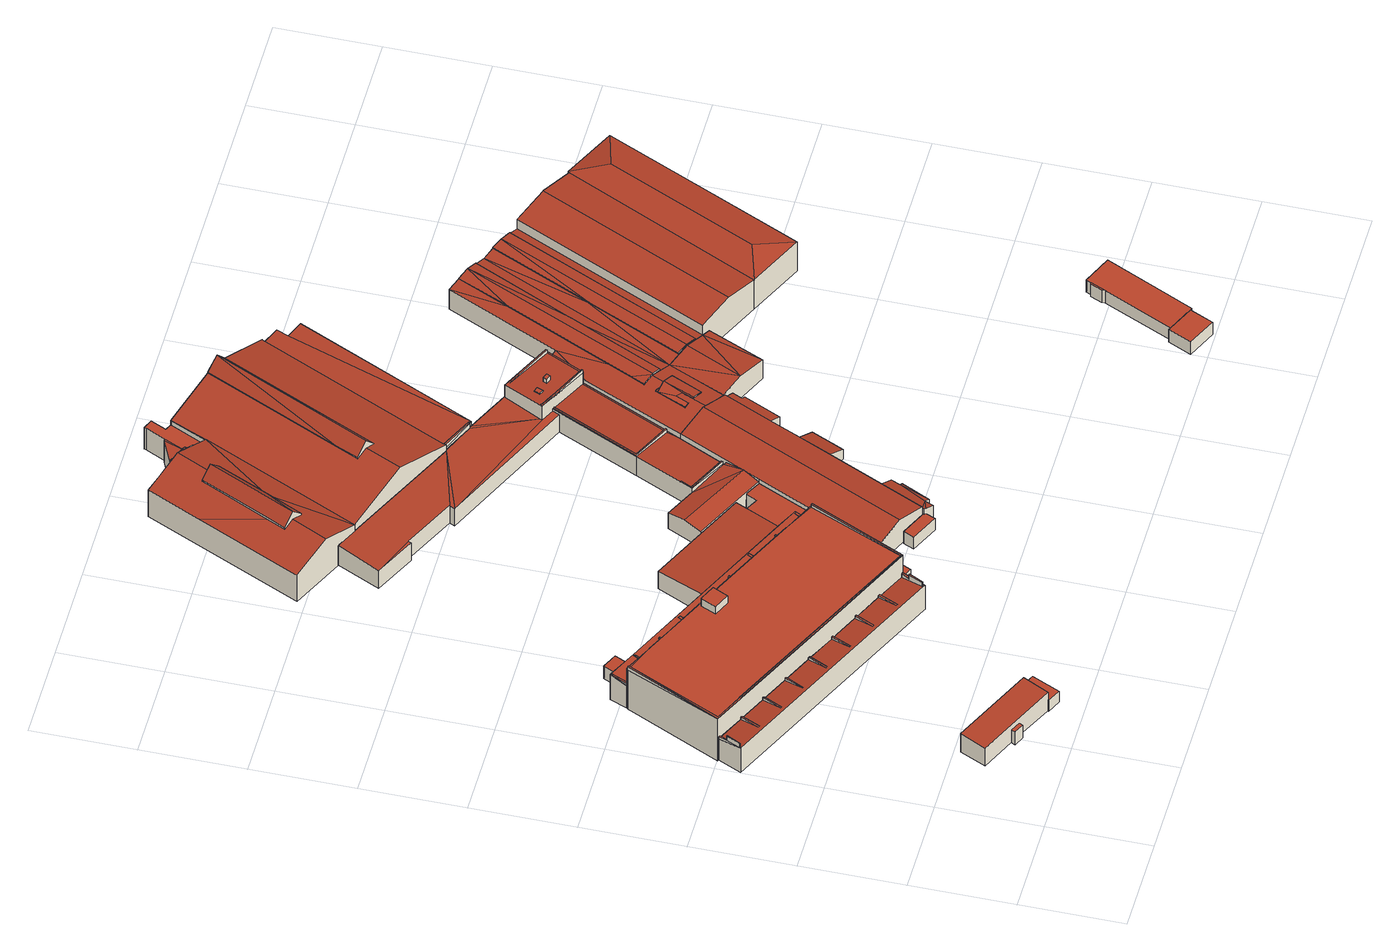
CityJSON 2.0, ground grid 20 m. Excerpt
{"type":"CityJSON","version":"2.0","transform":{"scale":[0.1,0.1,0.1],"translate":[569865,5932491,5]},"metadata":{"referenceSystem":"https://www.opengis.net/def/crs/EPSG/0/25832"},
"CityObjects":{
"building1":{"type":"Building","attributes":{"Grundfläche 2D":"117.117390","Grundhöhe NN":"5.906"},"geometry":[{"type":"Solid","lod":"3","boundaries":[[[[0,1,2,3]],[[4,5,6,7,8,9,10,11]],[[12,13,14,15]],[[0,3,16,17]],[[14,13,18,19,5,4,1,0,17,20]],[[1,4,11,2]],[[21,16,3,2,11,10]],[[6,5,19,22]],[[7,6,22,23]],[[8,7,23,24]],[[9,8,24,25]],[[10,9,25,21]],[[15,14,20,26]],[[12,15,26,27]],[[13,12,27,18]],[[17,16,21,25,24,23,22,19,18,27,26,20]]]],"semantics":{"surfaces":[{"type":"RoofSurface"},{"type":"WallSurface"},{"type":"GroundSurface"}],"values":[[0,0,0,1,1,1,1,1,1,1,1,1,1,1,1,2]]}}]},
"building2":{"type":"Building","attributes":{"Grundfläche 2D":"257.984418","Grundhöhe NN":"5.682"},"children":["building2-1","building2-2","building2-3","building2-4","building2-5","building2-6","building2-7","building2-8","building2-9","building2-10","building2-11"],"geometry":[{"type":"Solid","lod":"3","boundaries":[[[[28,29,30,31,32,33,34,35,36,37,38,39,40,41,42,43,44,45,46,47,48,49]],[[48,47,50,51]],[[52,29,28,49,48,51,53]],[[30,29,52,54]],[[47,46,45,44,43,42,41,40,39,38,37,36,35,34,33,32,31,30,54,55,56,57,58,50]],[[50,58,57,56,55,54,52,53,51]]]],"semantics":{"surfaces":[{"type":"RoofSurface"},{"type":"WallSurface"},{"type":"GroundSurface"}],"values":[[0,1,1,1,1,2]]}}]},
"building2-1":{"type":"BuildingInstallation","parents":["building2"],"geometry":[{"type":"MultiSurface","lod":"3","boundaries":[[[59,60,61,62]],[[61,37,62]],[[60,59,36]],[[61,60,36,37]]],"semantics":{"surfaces":[{"type":"RoofSurface"},{"type":"WallSurface"}],"values":[0,1,1,1]}}]},
"building2-2":{"type":"BuildingInstallation","parents":["building2"],"geometry":[{"type":"MultiSurface","lod":"3","boundaries":[[[63,64,65,66]],[[65,45,66]],[[64,63,44]],[[65,64,44,45]]],"semantics":{"surfaces":[{"type":"RoofSurface"},{"type":"WallSurface"}],"values":[0,1,1,1]}}]},
"building2-3":{"type":"BuildingInstallation","parents":["building2"],"geometry":[{"type":"MultiSurface","lod":"3","boundaries":[[[67,68,69,70]],[[69,35,70]],[[68,67,34]],[[69,68,34,35]]],"semantics":{"surfaces":[{"type":"RoofSurface"},{"type":"WallSurface"}],"values":[0,1,1,1]}}]},
"building2-4":{"type":"BuildingInstallation","parents":["building2"],"geometry":[{"type":"MultiSurface","lod":"3","boundaries":[[[71,72,73,74,75,76,77,78]],[[30,31,72,71]],[[73,72,31,79]],[[80,28,77,76]],[[28,29,78,77]],[[30,71,78,29]]],"semantics":{"surfaces":[{"type":"RoofSurface"},{"type":"WallSurface"}],"values":[0,1,1,1,1,1]}}]},
"building2-5":{"type":"BuildingInstallation","parents":["building2"],"geometry":[{"type":"MultiSurface","lod":"3","boundaries":[[[81,82,83,84]],[[83,43,84]],[[82,81,42]],[[83,82,42,43]]],"semantics":{"surfaces":[{"type":"RoofSurface"},{"type":"WallSurface"}],"values":[0,1,1,1]}}]},
"building2-6":{"type":"BuildingInstallation","parents":["building2"],"geometry":[{"type":"MultiSurface","lod":"3","boundaries":[[[85,86,87,88]],[[87,33,88]],[[86,85,32]],[[87,86,32,33]]],"semantics":{"surfaces":[{"type":"RoofSurface"},{"type":"WallSurface"}],"values":[0,1,1,1]}}]},
"building2-7":{"type":"BuildingInstallation","parents":["building2"],"geometry":[{"type":"MultiSurface","lod":"3","boundaries":[[[89,90,91,92]],[[93,94,92,91]],[[94,95,89,92]],[[95,96,90,89]],[[97,93,91,90,96]]],"semantics":{"surfaces":[{"type":"RoofSurface"},{"type":"WallSurface"}],"values":[0,1,1,1,1]}}]},
"building2-8":{"type":"BuildingInstallation","parents":["building2"],"geometry":[{"type":"MultiSurface","lod":"3","boundaries":[[[94,93,98,99]],[[95,94,99,100]],[[95,100,48]],[[96,95,48,49]],[[46,47,99,98]],[[100,99,47,48]],[[93,97,46,98]]],"semantics":{"surfaces":[{"type":"RoofSurface"},{"type":"WallSurface"}],"values":[0,0,0,0,1,1,1]}}]},
"building2-9":{"type":"BuildingInstallation","parents":["building2"],"geometry":[{"type":"MultiSurface","lod":"3","boundaries":[[[101,102,103,104]],[[103,41,104]],[[102,101,40]],[[103,102,40,41]]],"semantics":{"surfaces":[{"type":"RoofSurface"},{"type":"WallSurface"}],"values":[0,1,1,1]}}]},
"building2-10":{"type":"BuildingInstallation","parents":["building2"],"geometry":[{"type":"MultiSurface","lod":"3","boundaries":[[[105,106,107,108]],[[76,75,108,107]],[[75,74,105,108]],[[74,73,106,105]],[[79,80,76,107,106,73]]],"semantics":{"surfaces":[{"type":"RoofSurface"},{"type":"WallSurface"}],"values":[0,1,1,1,1]}}]},
"building2-11":{"type":"BuildingInstallation","parents":["building2"],"geometry":[{"type":"MultiSurface","lod":"3","boundaries":[[[109,110,111,112]],[[111,39,112]],[[38,110,109]],[[111,110,38,39]]],"semantics":{"surfaces":[{"type":"RoofSurface"},{"type":"WallSurface"}],"values":[0,1,1,1]}}]},
"building3":{"type":"Building","attributes":{"Grundfläche 2D":"1085.236500","Grundhöhe NN":"5.569"},"geometry":[{"type":"Solid","lod":"3","boundaries":[[[[113,114,115,116,117]],[[118,119,120,121,116,115,122,123,124,125,126,127,128,129]],[[130,131,132,133]],[[134,135,136,137,138,139,140,141,142,143,144,145,146,147],[148,149,150,151]],[[144,152,153,154,145]],[[138,137,155,156]],[[115,114,157,158]],[[158,159,160,161,162,163,126,125,124,123,122,115]],[[164,127,126,163]],[[164,155,137,129,128,127]],[[137,136,118,129]],[[134,147,121,120,119,118,136,135]],[[121,147,146,145,117,116]],[[145,154,157,114,113,117]],[[149,148,133,132]],[[130,133,148,151]],[[151,150,131,130]],[[132,131,150,149]],[[165,166,167,168,163,162,161,160,159,158,169,170]],[[164,163,168,171]],[[155,164,171,172]],[[156,155,172,173]],[[174,175,176,177,178,179,180,152,144,143,142,141,140,139,138,156,173,181]],[[153,152,180,182]],[[154,153,182,183]],[[157,154,183,184]],[[158,157,184,169]],[[167,166,165,170,169,184,183,182,180,179,178,177,176,175,174,181,173,172,171,168]]]],"semantics":{"surfaces":[{"type":"RoofSurface"},{"type":"WallSurface"},{"type":"GroundSurface"}],"values":[[0,0,0,0,0,0,1,1,1,1,1,1,1,1,1,1,1,1,1,1,1,1,1,1,1,1,1,2]]}}]},
"building4":{"type":"Building","attributes":{"Grundfläche 2D":"581.583716","Grundhöhe NN":"5.548"},"children":["building4-1","building4-2","building4-3","building4-4","building4-5","building4-6","building4-7","building4-8","building4-9"],"geometry":[{"type":"Solid","lod":"3","boundaries":[[[[185,186,187]],[[186,188,187]],[[189,190,191,192,193,194,195,196,197,198,199,200,201,202,203,204,205,186,185,206,207,208,209,210]],[[211,212,213,214,215,216,217,218,219,220,221]],[[222,223,224,225]],[[226,227,228,229]],[[187,220,219,185]],[[219,218,217,227,226,230,231,225,224,232,233,210,209,208,207,206,185]],[[189,210,233,234]],[[190,189,234,235]],[[236,237,238,239,240,241,242,186,205,204,203,202,201,200,199,198,197,196,195,194,193,192,191,190,235,243]],[[188,186,242,244]],[[188,244,245,220,187]],[[221,220,245,246]],[[211,221,246,247]],[[248,213,212,211,247,249]],[[214,213,248,250]],[[215,214,250,251]],[[216,215,251,252]],[[222,225,231,253]],[[223,222,253,254]],[[224,223,254,232]],[[255,228,227,217,216,252]],[[229,228,255,256]],[[226,229,256,230]],[[244,242,241,240,239,238,237,236,243,235,234,233,232,254,253,231,230,256,255,252,251,250,248,249,247,246,245]]]],"semantics":{"surfaces":[{"type":"RoofSurface"},{"type":"WallSurface"},{"type":"GroundSurface"}],"values":[[0,0,0,0,0,0,1,1,1,1,1,1,1,1,1,1,1,1,1,1,1,1,1,1,1,2]]}}]},
"building4-1":{"type":"BuildingInstallation","parents":["building4"],"geometry":[{"type":"MultiSurface","lod":"3","boundaries":[[[257,258,259,260,185,206]],[[257,206,205]],[[258,257,205,186]],[[260,259,188,187]],[[259,258,186,188]],[[260,187,185]]],"semantics":{"surfaces":[{"type":"RoofSurface"},{"type":"WallSurface"}],"values":[0,1,1,1,1,1]}}]},
"building4-2":{"type":"BuildingInstallation","parents":["building4"],"geometry":[{"type":"MultiSurface","lod":"3","boundaries":[[[261,262,263,264]],[[264,263,201,202]],[[202,265,261,264]],[[262,261,265,266]],[[266,201,263,262]]],"semantics":{"surfaces":[{"type":"RoofSurface"},{"type":"WallSurface"}],"values":[0,1,1,1,1]}}]},
"building4-3":{"type":"BuildingInstallation","parents":["building4"],"geometry":[{"type":"MultiSurface","lod":"3","boundaries":[[[267,268,269,270,271]],[[269,268,191,192]],[[270,269,192,272]],[[273,267,271,270,272,274]],[[268,267,273,191]]],"semantics":{"surfaces":[{"type":"RoofSurface"},{"type":"WallSurface"}],"values":[0,1,1,1,1]}}]},
"building4-4":{"type":"BuildingInstallation","parents":["building4"],"geometry":[{"type":"MultiSurface","lod":"3","boundaries":[[[275,276,277,278]],[[278,277,193,194]],[[275,278,194,279]],[[279,280,276,275]],[[280,193,277,276]]],"semantics":{"surfaces":[{"type":"RoofSurface"},{"type":"WallSurface"}],"values":[0,1,1,1,1]}}]},
"building4-5":{"type":"BuildingInstallation","parents":["building4"],"geometry":[{"type":"MultiSurface","lod":"3","boundaries":[[[281,209,210,282]],[[189,282,210]],[[189,190,281,282]],[[190,209,281]]],"semantics":{"surfaces":[{"type":"RoofSurface"},{"type":"WallSurface"}],"values":[0,1,1,1]}}]},
"building4-6":{"type":"BuildingInstallation","parents":["building4"],"geometry":[{"type":"MultiSurface","lod":"3","boundaries":[[[283,284,285,286]],[[203,204,286,285]],[[283,286,204,287]],[[287,288,284,283]],[[288,203,285,284]]],"semantics":{"surfaces":[{"type":"RoofSurface"},{"type":"WallSurface"}],"values":[0,1,1,1,1]}}]},
"building4-7":{"type":"BuildingInstallation","parents":["building4"],"geometry":[{"type":"MultiSurface","lod":"3","boundaries":[[[289,290,291,292]],[[195,196,292,291]],[[289,292,196,293]],[[289,293,294,290]],[[294,195,291,290]]],"semantics":{"surfaces":[{"type":"RoofSurface"},{"type":"WallSurface"}],"values":[0,1,1,1,1]}}]},
"building4-8":{"type":"BuildingInstallation","parents":["building4"],"geometry":[{"type":"MultiSurface","lod":"3","boundaries":[[[295,296,297,298]],[[197,198,298,297]],[[295,298,198,299]],[[299,300,296,295]],[[297,296,300,197]]],"semantics":{"surfaces":[{"type":"RoofSurface"},{"type":"WallSurface"}],"values":[0,1,1,1,1]}}]},
"building4-9":{"type":"BuildingInstallation","parents":["building4"],"geometry":[{"type":"MultiSurface","lod":"3","boundaries":[[[301,302,303,304]],[[304,303,199,200]],[[301,304,200,305]],[[302,301,305,306]],[[303,302,306,199]]],"semantics":{"surfaces":[{"type":"RoofSurface"},{"type":"WallSurface"}],"values":[0,1,1,1,1]}}]},
"building5":{"type":"Building","attributes":{"Grundfläche 2D":"599.793849","Grundhöhe NN":"5.544"},"children":["building5-1","building5-2"],"geometry":[{"type":"Solid","lod":"3","boundaries":[[[[307,308,309,310,311,312]],[[313,314,310]],[[314,315,311,310]],[[316,317,318]],[[319,320,321,322,318,317,323,324]],[[325,326,327,328,329]],[[330,326,325]],[[326,330,331,332,333,334,335,336]],[[337,338,339,340,341,342,343,344,345,335,334]],[[346,329,328,347,342,341,348,349]],[[350,351,352,353,354,316,318,322,321,355,356]],[[317,316,357,358]],[[319,324,323,317,358,359]],[[356,355,360,361]],[[362,352,351,350,363,364]],[[343,342,347,308,307,312,345,344]],[[347,328,327,313,310,309,308]],[[327,326,314,313]],[[326,336,315,314]],[[311,315,336,335,345,312]],[[325,329,346,349,365,366]],[[330,325,366,367]],[[321,320,319,359,368,369,370,339,338,337,334,333,332,331,330,367,360,355]],[[365,349,348,341,340,339,370,371]],[[354,372,357,316]],[[354,353,373,372]],[[350,356,361,363]],[[353,352,362,373]],[[371,370,369,368,359,358,357,372,373,362,364,363,361,360,367,366,365]]]],"semantics":{"surfaces":[{"type":"RoofSurface"},{"type":"WallSurface"},{"type":"GroundSurface"}],"values":[[0,0,0,0,0,0,0,0,0,0,0,1,1,1,1,1,1,1,1,1,1,1,1,1,1,1,1,1,2]]}}]},
"building5-1":{"type":"BuildingInstallation","parents":["building5"],"geometry":[{"type":"MultiSurface","lod":"3","boundaries":[[[374,375,376,377,378,379,380]],[[374,381,382,383,376,375]],[[384,378,377,376,383,385]],[[384,386,379,378]],[[379,386,387,380]],[[380,387,381,374]]],"semantics":{"surfaces":[{"type":"RoofSurface"},{"type":"WallSurface"}],"values":[0,1,1,1,1,1]}}]},
"building5-2":{"type":"BuildingInstallation","parents":["building5"],"geometry":[{"type":"MultiSurface","lod":"3","boundaries":[[[388,389,390,391]],[[389,388,323,324]],[[324,392,390,389]],[[391,390,392,393]],[[393,323,388,391]]],"semantics":{"surfaces":[{"type":"RoofSurface"},{"type":"WallSurface"}],"values":[0,1,1,1,1]}}]},
"building6":{"type":"Building","attributes":{"Grundfläche 2D":"955.376777","Grundhöhe NN":"5.757"},"children":["building6-1","building6-2","building6-3","building6-4","building6-5","building6-6"],"geometry":[{"type":"Solid","lod":"3","boundaries":[[[[394,395,396,397]],[[398,399,400,401,394,397]],[[402,403,404,405,406,407,408,409,410,411,412,413]],[[414,415,407,406,405]],[[416,417,418,419,401,400]],[[420,401,419]],[[421,422,423,424]],[[423,425,424]],[[422,426,427,423]],[[423,427,428,429,430]],[[431,432,433,434,435,436]],[[437,432,431]],[[438,434,433]],[[438,439,440,441,434]],[[442,443,439,438]],[[444,445,446,440]],[[446,441,440]],[[447,441,446]],[[448,434,441]],[[394,401,449,450]],[[395,394,450,451]],[[396,395,451,452]],[[397,396,452,453]],[[454,400,399,443,442,455]],[[422,456,457,426]],[[428,427,426,457,458]],[[430,429,428,458,459]],[[425,423,430,459,460]],[[424,425,460,461]],[[398,397,404,403,402,413,439,443,399]],[[404,397,453,462,405]],[[414,405,462,463]],[[415,414,463,464]],[[407,415,464,465]],[[408,407,465,466]],[[410,409,408,466,467,444,411]],[[439,413,412,411,444,440]],[[431,436,468,469]],[[437,431,469,470]],[[432,437,470,471]],[[433,432,471,472]],[[438,433,472,473]],[[442,438,473,455]],[[445,444,467,474]],[[475,447,446,445,474,476]],[[441,447,475,477]],[[448,441,477,478]],[[434,448,478,479]],[[436,435,434,479,468]],[[400,454,456,422,416]],[[418,417,416,422,421,424]],[[419,418,424,461,480,420]],[[449,401,420,480]],[[458,457,456,454,455,473,472,471,470,469,468,479,478,477,475,476,474,467,466,465,464,463,462,453,452,451,450,449,480,461,460,459]]]],"semantics":{"surfaces":[{"type":"RoofSurface"},{"type":"WallSurface"},{"type":"GroundSurface"}],"values":[[0,0,0,0,0,0,0,0,0,0,0,0,0,0,0,0,0,0,0,1,1,1,1,1,1,1,1,1,1,1,1,1,1,1,1,1,1,1,1,1,1,1,1,1,1,1,1,1,1,1,1,1,1,2]]}}]},
"building6-1":{"type":"BuildingInstallation","parents":["building6"],"geometry":[{"type":"MultiSurface","lod":"3","boundaries":[[[481,482,483,484,485,486]],[[394,487,483,482]],[[487,398,484,483]],[[484,398,399,485]],[[399,400,486,485]],[[481,486,400,401]],[[401,394,482,481]]],"semantics":{"surfaces":[{"type":"RoofSurface"},{"type":"WallSurface"}],"values":[0,1,1,1,1,1,1]}}]},
"building6-2":{"type":"BuildingInstallation","parents":["building6"],"geometry":[{"type":"MultiSurface","lod":"3","boundaries":[[[488,489,490,491]],[[491,490,492,493]],[[488,491,493,494]],[[489,488,494,495]],[[490,489,495,492]]],"semantics":{"surfaces":[{"type":"RoofSurface"},{"type":"WallSurface"}],"values":[0,1,1,1,1]}}]},
"building6-3":{"type":"BuildingInstallation","parents":["building6"],"geometry":[{"type":"MultiSurface","lod":"3","boundaries":[[[496,497,498,499,500,501]],[[502,503,498,497]],[[503,504,499,498]],[[501,500,499,504,505,506]],[[506,507,496,501]],[[497,496,507,502]]],"semantics":{"surfaces":[{"type":"RoofSurface"},{"type":"WallSurface"}],"values":[0,1,1,1,1,1]}}]},
"building6-4":{"type":"BuildingInstallation","parents":["building6"],"geometry":[{"type":"MultiSurface","lod":"3","boundaries":[[[508,509,510,511,512,513,514,515,412,413]],[[516,514,513,512,511,405,517,518]],[[515,514,516,519]],[[519,412,515]],[[402,403,404,510,509,508,413]],[[404,405,511,510]]],"semantics":{"surfaces":[{"type":"RoofSurface"},{"type":"WallSurface"}],"values":[0,1,1,1,1,1]}}]},
"building6-5":{"type":"BuildingInstallation","parents":["building6"],"geometry":[{"type":"MultiSurface","lod":"3","boundaries":[[[520,521,522,409,523]],[[406,520,523]],[[406,407,408,522,521,520]],[[409,522,408]]],"semantics":{"surfaces":[{"type":"RoofSurface"},{"type":"WallSurface"}],"values":[0,1,1,1]}}]},
"building6-6":{"type":"BuildingInstallation","parents":["building6"],"geometry":[{"type":"MultiSurface","lod":"3","boundaries":[[[524,525,526,527,528,529]],[[417,530,527,526]],[[528,527,530,531]],[[529,528,531,532]],[[532,533,524,529]],[[525,524,533,416]],[[416,417,526,525]]],"semantics":{"surfaces":[{"type":"RoofSurface"},{"type":"WallSurface"}],"values":[0,1,1,1,1,1,1]}}]},
"building7":{"type":"Building","attributes":{"Grundfläche 2D":"667.479004","Grundhöhe NN":"5.820"},"geometry":[{"type":"Solid","lod":"3","boundaries":[[[[534,535,536,537,538]],[[539,540,541,536]],[[541,537,536]],[[542,537,541]],[[543,538,537]],[[544,538,543]],[[545,546,547,548,549,550]],[[551,552,553,554]],[[555,556,557,558,559,560]],[[561,562,559,558,563,564,565]],[[566,567,568,569,570,571]],[[540,539,536,572,573,548,547]],[[574,542,541,540,547,546,575]],[[537,542,574,576]],[[543,537,576,577]],[[544,543,577,578]],[[538,544,578,579]],[[534,538,579,580]],[[535,534,580,581]],[[550,549,582,583]],[[545,550,583,584]],[[546,545,584,575]],[[549,548,573,582]],[[551,554,585,586]],[[552,551,586,587]],[[553,552,587,588]],[[555,560,589,459]],[[556,555,459,590]],[[557,556,590,591]],[[558,557,591,572,536,563]],[[581,585,554,553,588,592,570,569,561,565,564,563,536,535]],[[559,562,561,569,593,589,560]],[[571,570,592,594]],[[566,571,594,595]],[[567,566,595,596]],[[568,567,596,597]],[[569,568,597,593]],[[588,587,586,585,581,580,579,578,577,576,574,575,584,583,582,573,572,591,590,459,589,593,597,596,595,594,592]]]],"semantics":{"surfaces":[{"type":"RoofSurface"},{"type":"WallSurface"},{"type":"GroundSurface"}],"values":[[0,0,0,0,0,0,0,0,0,0,0,1,1,1,1,1,1,1,1,1,1,1,1,1,1,1,1,1,1,1,1,1,1,1,1,1,1,2]]}}]},
"building8":{"type":"Building","attributes":{"Grundfläche 2D":"1063.989433","Grundhöhe NN":"5.552"},"geometry":[{"type":"Solid","lod":"3","boundaries":[[[[598,599,600,601]],[[598,602,603,599]],[[604,600,599]],[[605,606,603]],[[606,599,603]],[[607,608,609,610,611,612,330,325,613]],[[607,613,614,615,616,617,618,619,620,621]],[[618,619,622,619]],[[331,330,612]],[[598,601,608,607,621,602]],[[619,605,603,602,621,620]],[[605,619,622,606]],[[622,623,611,604,599,606]],[[604,611,610,609,608,601,600]],[[614,613,325,624,625]],[[626,627,628,618,617,616,615,614,625,629]],[[630,631,632,633,612,611,623,622,619,618,628,634]],[[331,612,633,635]],[[330,331,635,636]],[[325,330,636,624]],[[633,632,631,630,634,628,627,626,629,625,624,636,635]]]],"semantics":{"surfaces":[{"type":"RoofSurface"},{"type":"WallSurface"},{"type":"GroundSurface"}],"values":[[0,0,0,0,0,0,0,0,0,1,1,1,1,1,1,1,1,1,1,1,2]]}}]},
"building9":{"type":"Building","attributes":{"Grundfläche 2D":"306.715793","Grundhöhe NN":"5.586"},"children":["building9-1"],"geometry":[{"type":"Solid","lod":"3","boundaries":[[[[637,638,639,640,641,642]],[[638,643,644,645]],[[639,638,645,640]],[[646,640,645]],[[647,641,640]],[[629,643,638,637,627,626]],[[644,643,629,648]],[[645,644,648,649]],[[646,645,649,650]],[[647,640,646,650,651]],[[641,647,651,652]],[[642,641,652,653]],[[637,642,653,627]],[[651,650,649,648,629,626,627,653,652]]]],"semantics":{"surfaces":[{"type":"RoofSurface"},{"type":"WallSurface"},{"type":"GroundSurface"}],"values":[[0,0,0,0,0,1,1,1,1,1,1,1,1,2]]}}]},
"building9-1":{"type":"BuildingInstallation","parents":["building9"],"geometry":[{"type":"MultiSurface","lod":"3","boundaries":[[[654,655,656,657]],[[643,644,655,654]],[[645,639,656,655,644]],[[639,638,657,656]],[[654,657,638,643]]],"semantics":{"surfaces":[{"type":"RoofSurface"},{"type":"WallSurface"}],"values":[0,1,1,1,1]}}]},
"building10":{"type":"Building","attributes":{"Grundfläche 2D":"134.033154","Grundhöhe NN":"5.976"},"geometry":[{"type":"Solid","lod":"3","boundaries":[[[[658,659,660]],[[661,660,662]],[[663,660,661]],[[658,660,663]],[[661,662,664]],[[662,660,659,665,666]],[[664,662,666,667]],[[668,669,658,663,661,664,667,670]],[[659,658,669,665]],[[670,667,666,665,669,668]]]],"semantics":{"surfaces":[{"type":"RoofSurface"},{"type":"WallSurface"},{"type":"GroundSurface"}],"values":[[0,0,0,0,0,1,1,1,1,2]]}}]},
"building11":{"type":"Building","attributes":{"Grundfläche 2D":"146.829158","Grundhöhe NN":"5.643"},"geometry":[{"type":"Solid","lod":"3","boundaries":[[[[671,672,673,674]],[[675,676,671,674,677,678,679]],[[680,677,681,682,683]],[[676,675,684,685]],[[671,676,685,686]],[[672,671,686,687]],[[673,672,687,688]],[[674,673,688,689]],[[677,674,689,690]],[[680,691,692,679,678,677]],[[675,679,692,684]],[[681,677,690,693]],[[682,681,693,694]],[[683,682,694,695]],[[680,683,695,691]],[[686,685,684,692,691,695,694,693,690,689,688,687]]]],"semantics":{"surfaces":[{"type":"RoofSurface"},{"type":"WallSurface"},{"type":"GroundSurface"}],"values":[[0,0,0,1,1,1,1,1,1,1,1,1,1,1,1,2]]}}]},
"building12":{"type":"Building","attributes":{"Grundfläche 2D":"2118.203997","Grundhöhe NN":"5.761"},"geometry":[{"type":"Solid","lod":"3","boundaries":[[[[696,697,698,699,700]],[[696,701,702,697]],[[703,698,697]],[[704,705,706]],[[707,708,709,705,704]],[[707,710,711,708]],[[711,712,708]],[[713,708,712]],[[714,715,716,709,708]],[[663,661,717]],[[663,717,658]],[[717,661,718,719,720]],[[721,658,717,722]],[[658,721,723]],[[721,724,723]],[[725,726,658,723]],[[726,727,658]],[[658,727,728,729]],[[729,730,658]],[[731,732,733,734]],[[733,735,734]],[[731,736,737,738]],[[739,560,740,741,742,743,744,745,746,747,748,749,750,751,730,752,753,732,731,738]],[[730,751,754,755,756,757,758,759,760,742,741,659,658]],[[750,749,761,762]],[[744,743,762,763]],[[760,764,762,743,742]],[[765,764,766,767]],[[764,760,759,766]],[[764,751,750,762]],[[768,769,770,771,772]],[[772,771,773]],[[774,770,769]],[[774,773,771,770]],[[775,776,777,778,779]],[[768,780,777,776,769]],[[758,757,767,766,759]],[[764,765,754,751]],[[722,717,720,701,696,700]],[[720,719,702,701]],[[719,781,724,703,697,702]],[[724,721,698,703]],[[698,721,722,700,699]],[[761,747,746,745,763,762]],[[744,763,745]],[[767,757,756]],[[765,767,756,755]],[[754,765,755]],[[761,749,748,747]],[[752,730,704,706]],[[730,729,728,710,707,704]],[[728,727,711,710]],[[727,726,712,711]],[[726,725,713,712]],[[725,782,783,784,735,716,715,714,708,713]],[[716,735,733,709]],[[705,709,733,732,753,752,706]],[[768,772,785,786]],[[774,769,787,788]],[[773,774,788,789]],[[772,773,789,785]],[[661,663,658,790,791,792]],[[723,724,781,719,718,793,794]],[[795,796,735,784,783,782,725,723,794,797]],[[735,796,798,734]],[[731,734,798,799]],[[736,731,799,800]],[[560,739,738,737,736,800,589]],[[659,741,740,560,589,801]],[[658,659,801,790]],[[778,718,661,779]],[[776,775,779,661,792,787,769]],[[777,802,793,718,778]],[[780,768,786,803]],[[777,780,803,802]],[[787,792,791,790,801,589,800,799,798,796,795,797,794,793,802,803,786,785,789,788]]]],"semantics":{"surfaces":[{"type":"RoofSurface"},{"type":"WallSurface"},{"type":"GroundSurface"}],"values":[[0,0,0,0,0,0,0,0,0,0,0,0,0,0,0,0,0,0,0,0,0,0,0,0,0,0,0,0,0,0,0,0,0,0,0,0,1,1,1,1,1,1,1,1,1,1,1,1,1,1,1,1,1,1,1,1,1,1,1,1,1,1,1,1,1,1,1,1,1,1,1,1,1,1,1,2]]}}]}
},
"vertices":[
[119,137,53],[280,62,53],[303,113,56],[142,187,56],[280,62,36],[278,63,36],[277,61,36],[304,48,36],[329,103,36],[299,117,36],[298,115,36],[303,113,36],[202,89,41],[206,97,41],[186,106,41],[182,98,41],[142,187,9],[119,137,9],[206,97,9],[278,63,9],[186,106,9],[298,115,9],[277,61,9],[304,48,9],[329,103,9],[299,117,9],[182,98,9],[202,89,9],
[469,336,67],[472,334,67],[493,380,60],[489,381,60],[433,407,60],[430,409,60],[373,435,60],[370,437,60],[313,463,60],[310,464,60],[254,491,60],[251,492,60],[194,519,60],[191,520,60],[137,545,60],[134,546,60],[81,571,60],[78,572,60],[25,597,60],[22,598,60],[1,553,67],[4,552,67],[22,598,7],[1,553,7],[472,334,7],[469,336,7],[493,380,7],[313,463,7],[310,464,7],[81,571,7],[78,572,7],
[296,426,66],[313,463,66],[310,464,66],[293,427,66],
[64,534,66],[81,571,66],[78,572,66],[61,535,66],
[356,398,66],[373,435,66],[370,437,66],[353,400,66],
[493,380,68],[489,381,68],[482,366,68],[484,365,68],[471,338,68],[469,338,68],[469,336,68],[472,334,68],[482,366,63],[469,338,67],
[120,508,66],[137,545,66],[134,546,66],[117,509,66],
[416,370,66],[433,407,66],[430,409,66],[413,372,66],
[3,555,77],[4,554,77],[17,581,77],[16,582,77],[17,581,66],[16,582,66],[3,555,67],[4,554,67],[17,581,63],
[25,597,66],[22,598,66],[15,582,66],
[176,482,66],[194,519,66],[191,520,66],[174,483,66],
[484,365,77],[482,366,77],[469,338,77],[471,338,77],
[236,454,66],[254,491,66],[251,492,66],[233,455,66],
[109,784,112],[107,785,111],[20,599,112],[108,779,112],[110,783,112],[491,383,112],[80,575,112],[79,575,112],[25,600,112],[78,572,112],[81,571,112],[310,464,112],[313,463,112],[493,380,112],[579,566,112],[578,566,112],[577,567,112],[310,653,123],[324,683,123],[293,697,123],[278,667,123],[79,575,111],[80,575,111],[491,383,111],[577,567,104],[520,596,104],[518,598,104],[282,708,104],[225,734,104],[222,735,104],[169,760,104],[166,761,104],[110,783,104],[108,779,104],[25,600,111],[278,667,105],[293,697,104],[324,683,104],[310,653,105],[113,786,104],[110,787,104],[109,784,104],[578,566,104],[579,569,104],[107,785,104],[20,599,111],[78,572,111],[81,571,111],[310,464,111],[313,463,111],[493,380,111],[579,566,104],[81,571,6],[310,464,6],[313,463,6],[493,380,6],[20,599,6],[78,572,6],[579,566,6],[578,566,6],[579,569,6],[518,598,6],[282,708,6],[225,734,6],[222,735,6],[169,760,6],[166,761,6],[113,786,6],[520,596,6],[110,787,6],[109,784,6],[107,785,6],
[596,601,67],[579,569,61],[579,566,61],[578,566,61],[110,787,61],[113,786,61],[166,761,61],[169,760,61],[222,735,61],[225,734,61],[278,709,61],[282,708,61],[338,681,61],[342,680,61],[398,653,61],[401,652,61],[457,626,61],[461,624,61],[518,598,61],[520,596,61],[577,570,61],[592,603,67],[563,617,67],[183,793,67],[127,820,67],[124,821,67],[528,374,43],[559,442,43],[671,685,43],[641,701,43],[629,679,43],[603,693,43],[563,617,43],[592,603,43],[596,601,43],[579,566,43],[496,387,43],[201,831,36],[172,844,36],[154,807,36],[183,793,36],[367,708,53],[563,617,53],[612,712,47],[412,805,47],[367,708,5],[183,793,5],[154,807,5],[124,821,5],[110,787,5],[113,786,5],[169,760,5],[222,735,5],[225,734,5],[282,708,5],[518,598,5],[577,570,5],[579,569,5],[166,761,5],[578,566,5],[579,566,5],[496,387,5],[528,374,5],[671,685,5],[559,442,5],[641,701,5],[629,679,5],[603,693,5],[201,831,5],[172,844,5],[612,712,5],[412,805,5],
[577,570,67],[579,569,67],[578,566,67],[579,566,67],
[475,655,67],[471,656,67],[457,626,67],[461,624,67],[475,655,66],[471,656,66],
[180,792,67],[166,761,67],[169,760,67],[182,790,67],[182,791,67],[182,790,66],[180,792,66],[182,791,66],
[236,758,67],[233,759,67],[222,735,67],[225,734,67],[236,758,65],[233,759,65],
[113,786,67],[110,787,67],
[532,621,67],[529,622,67],[518,598,67],[520,596,67],[532,621,65],[529,622,65],
[295,736,67],[291,738,67],[278,709,67],[282,708,67],[295,736,66],[291,738,66],
[353,703,67],[349,705,67],[338,681,67],[342,680,67],[353,703,65],[349,705,65],
[413,676,67],[410,677,67],[398,653,67],[401,652,67],[413,676,65],[410,677,65],
[330,1496,95],[313,1460,95],[334,1450,117],[334,1450,118],[413,1620,118],[393,1630,95],[355,1440,95],[388,1510,95],[434,1610,95],[510,1726,59],[507,1727,59],[491,1686,59],[433,1692,56],[457,1681,57],[483,1669,59],[485,1673,59],[454,1702,57],[439,1695,56],[373,1347,71],[388,1510,91],[355,1440,91],[334,1450,99],[301,1381,98],[516,1653,71],[514,1654,71],[483,1669,84],[483,1669,85],[444,1687,101],[413,1620,100],[434,1610,91],[402,1707,83],[399,1708,82],[369,1722,71],[323,1622,71],[321,1618,71],[330,1496,91],[388,1620,92],[388,1621,92],[393,1630,92],[234,1413,73],[313,1460,91],[228,1420,71],[227,1416,71],[534,1731,59],[536,1734,59],[548,1761,59],[530,1769,59],[528,1764,59],[514,1654,59],[547,1725,59],[510,1726,5],[507,1727,5],[433,1692,5],[514,1654,5],[547,1725,5],[548,1761,5],[534,1731,5],[536,1734,5],[227,1416,5],[373,1347,5],[516,1653,5],[402,1707,5],[399,1708,5],[369,1722,5],[228,1420,5],[528,1764,5],[530,1769,5],
[490,1686,69],[486,1688,69],[465,1697,69],[460,1686,69],[459,1686,69],[485,1674,69],[490,1685,69],[490,1686,59],[486,1688,59],[465,1697,57],[459,1686,57],[460,1686,57],[485,1674,59],[490,1685,59],
[454,1702,69],[439,1695,69],[453,1689,69],[458,1700,69],[453,1689,57],[458,1700,57],
[750,875,50],[753,874,50],[831,1043,50],[829,1045,50],[754,1079,56],[751,1081,56],[672,909,56],[748,872,50],[751,1081,83],[754,1079,83],[829,1045,77],[830,1047,77],[863,1118,77],[863,1119,77],[864,1121,77],[769,1166,85],[766,1167,85],[759,1170,86],[726,1098,86],[724,1093,86],[833,1045,77],[866,1117,77],[618,794,56],[695,757,50],[696,756,50],[741,850,50],[751,871,50],[695,757,49],[618,794,46],[686,717,54],[696,756,49],[703,753,48],[558,823,46],[541,788,54],[526,756,46],[613,714,46],[672,686,46],[290,1283,52],[374,1250,52],[478,1200,52],[604,1238,56],[373,1347,56],[330,1367,56],[372,1244,52],[473,1190,51],[724,1093,51],[726,1098,51],[669,1211,56],[744,1067,51],[751,1081,51],[759,1170,56],[760,1170,56],[675,1210,56],[670,1212,56],[605,1240,56],[748,872,8],[750,875,8],[753,874,8],[831,1043,8],[829,1045,8],[672,909,8],[744,1067,8],[618,794,8],[558,823,8],[526,756,8],[672,686,8],[703,753,8],[696,756,8],[830,1047,8],[833,1045,8],[866,1117,8],[863,1119,8],[864,1121,8],[759,1170,8],[330,1367,8],[290,1283,8],[372,1244,8],[374,1250,8],[478,1200,8],[473,1190,8],[760,1170,8],[670,1212,8],[675,1210,8],[669,1211,8],[605,1240,8],[604,1238,8],[751,871,8],
[748,872,58],[750,875,58],[676,910,58],[754,1079,58],[751,1081,58],[672,909,58],[676,910,56],
[785,1100,92],[795,1096,92],[798,1103,92],[788,1107,92],[798,1103,81],[788,1107,82],[785,1100,82],[795,1096,81],
[767,1113,86],[758,1116,86],[756,1111,86],[753,1105,86],[755,1104,86],[762,1101,86],[758,1116,84],[756,1111,84],[753,1105,84],[755,1104,84],[762,1101,83],[767,1113,83],
[751,1081,86],[754,1079,86],[829,1045,86],[830,1047,86],[754,1082,86],[752,1084,86],[729,1094,86],[729,1096,86],[729,1094,85],[754,1082,83],[752,1084,83],[729,1096,85],
[863,1118,85],[863,1119,85],[864,1121,85],[767,1162,85],
[629,818,57],[618,794,57],[695,757,57],[696,760,57],[621,796,57],[631,817,57],[696,760,50],[621,796,56],[631,817,56],[629,818,56],
[742,462,37],[713,475,51],[674,389,51],[703,392,39],[734,445,37],[673,387,51],[672,385,51],[675,383,49],[695,374,40],[714,386,34],[740,442,34],[667,364,37],[675,383,37],[672,385,37],[673,387,37],[622,410,37],[612,389,37],[799,564,32],[828,627,32],[792,644,50],[763,581,50],[672,686,53],[671,685,53],[559,442,53],[616,416,71],[805,820,71],[747,847,53],[861,794,53],[814,816,68],[674,389,53],[763,581,53],[819,704,53],[880,763,37],[872,766,40],[881,785,40],[861,794,48],[819,704,48],[846,691,37],[674,389,8],[673,387,8],[695,374,8],[675,383,8],[703,392,8],[714,386,8],[740,442,8],[734,445,8],[742,462,8],[713,475,8],[622,410,8],[612,389,8],[667,364,8],[763,581,8],[799,564,8],[828,627,8],[792,644,8],[747,847,8],[671,685,8],[559,442,8],[819,704,8],[861,794,8],[846,691,8],[880,763,8],[872,766,8],[881,785,8],
[520,1363,133],[665,1670,133],[519,1418,110],[499,1373,110],[540,1354,110],[564,1406,110],[642,1681,110],[683,1662,110],[666,1670,131],[520,1363,116],[499,1373,107],[519,1418,107],[635,1667,107],[642,1681,107],[547,1725,71],[487,1293,116],[604,1238,71],[605,1240,71],[606,1244,71],[780,1616,71],[781,1617,71],[683,1662,108],[564,1406,108],[540,1354,108],[666,1670,115],[665,1670,116],[373,1347,6],[604,1238,6],[606,1244,6],[780,1616,6],[781,1617,6],[605,1240,6],[666,1670,6],[665,1670,6],[642,1681,6],[547,1725,6],[683,1662,6],[514,1654,6],[516,1653,6],
[780,1616,60],[606,1244,60],[671,1214,68],[675,1212,68],[807,1576,64],[817,1599,64],[605,1240,60],[669,1211,67],[670,1212,67],[675,1210,68],[838,1561,68],[669,1211,6],[670,1212,6],[675,1210,6],[838,1561,6],[807,1576,6],[817,1599,6],
[605,1240,69],[669,1211,69],[671,1214,69],[606,1244,69],
[907,906,56],[857,796,56],[901,776,65],[992,867,57],[958,750,56],[952,885,66],[1008,859,54],[857,796,10],[958,750,10],[1008,859,10],[952,885,10],[907,906,10],[992,867,10],
[1303,238,37],[1299,237,37],[1289,215,37],[1289,208,37],[1362,222,39],[1307,247,37],[1227,74,37],[1278,50,39],[1281,49,39],[1278,50,37],[1222,76,37],[1201,31,37],[1258,5,37],[1362,222,6],[1307,247,6],[1303,238,6],[1299,237,6],[1289,215,6],[1289,208,6],[1227,74,6],[1278,50,6],[1281,49,6],[1222,76,6],[1201,31,6],[1258,5,6],
[953,887,66],[1129,1268,66],[1017,1081,63],[1016,1078,63],[932,897,63],[975,877,63],[1151,1258,63],[1108,1278,63],[865,928,68],[856,964,63],[843,937,63],[867,927,68],[1042,1307,68],[974,1219,63],[886,919,63],[971,1101,63],[971,1102,63],[1063,1298,63],[1041,1308,68],[1040,1308,68],[1019,1318,63],[953,887,65],[1169,1249,57],[1151,1258,61],[975,877,61],[1017,1081,61],[932,897,61],[1085,1288,56],[1108,1278,61],[1063,1298,61],[971,1102,61],[971,1101,61],[886,919,61],[867,927,65],[865,928,65],[892,1110,57],[878,1012,61],[974,1219,61],[994,1329,57],[1019,1318,62],[872,1119,52],[871,1115,52],[836,1041,52],[757,869,53],[805,820,63],[814,816,65],[836,866,65],[828,875,63],[816,849,63],[805,853,61],[830,909,61],[832,913,61],[836,912,62],[843,908,63],[842,906,63],[854,904,65],[843,937,61],[856,964,61],[863,900,63],[875,894,61],[848,834,61],[835,840,63],[828,843,65],[827,844,65],[836,865,65],[832,913,63],[830,909,63],[805,853,63],[854,904,68],[875,894,63],[828,843,68],[848,834,63],[1304,1187,81],[1123,806,81],[1197,829,92],[1331,1119,92],[1306,1190,81],[1411,1140,81],[1233,755,81],[1008,859,84],[1058,836,94],[1236,1218,94],[1169,1249,81],[992,867,81],[1237,1218,94],[1129,1268,65],[1042,1307,65],[1041,1308,65],[1040,1308,65],[1306,1190,8],[1304,1187,8],[1123,806,8],[1233,755,8],[1411,1140,8],[907,906,8],[952,885,8],[992,867,8],[1169,1249,8],[1085,1288,8],[1041,1308,8],[1040,1308,8],[1042,1307,8],[994,1329,8],[892,1110,8],[872,1119,8],[857,796,8],[1236,1218,8],[1237,1218,8]
]}
